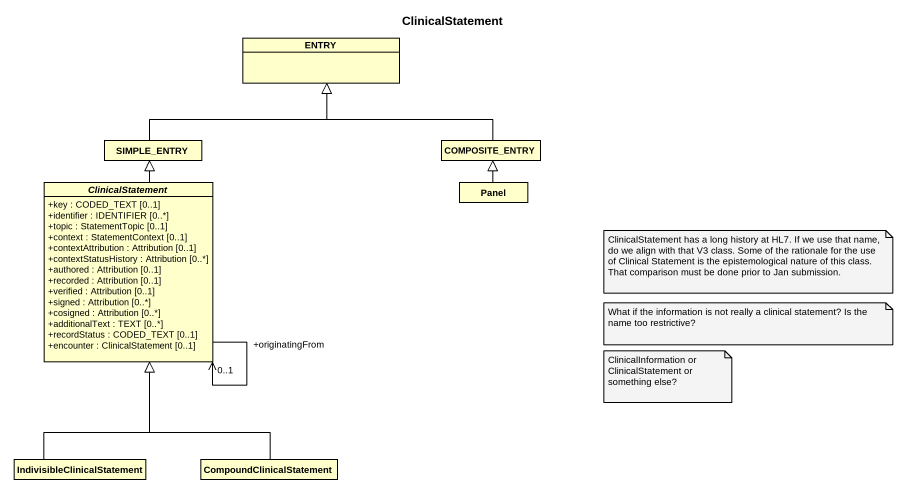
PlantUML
@startuml
title ClinicalStatement
hide circle
hide empty members
skinparam classAttributeIconSize 0
class ENTRY
class SIMPLE_ENTRY
class COMPOSITE_ENTRY
abstract class ClinicalStatement {
  +key : CODED_TEXT [0..1]
  +identifier : IDENTIFIER [0..*]
  +topic : StatementTopic [0..1]
  +context : StatementContext [0..1]
  +contextAttribution : Attribution [0..1]
  +contextStatusHistory : Attribution [0..*]
  +authored : Attribution [0..1]
  +recorded : Attribution [0..1]
  +verified : Attribution [0..1]
  +signed : Attribution [0..*]
  +cosigned : Attribution [0..*]
  +additionalText : TEXT [0..*]
  +recordStatus : CODED_TEXT [0..1]
  +encounter : ClinicalStatement [0..1]
}
class Panel
class IndivisibleClinicalStatement
class CompoundClinicalStatement
SIMPLE_ENTRY -right-|> ENTRY
COMPOSITE_ENTRY -left-|> ENTRY
ClinicalStatement -up-|> SIMPLE_ENTRY
ClinicalStatement "+originatingFrom\n0..1" <-- ClinicalStatement
Panel -up-|> COMPOSITE_ENTRY
IndivisibleClinicalStatement -up-|> ClinicalStatement
CompoundClinicalStatement -up-|> ClinicalStatement
note as N1
  ClinicalStatement has a long history at HL7. If we use that name, do we align with that V3 class. Some of the rationale for the use of Clinical Statement is the epistemological nature of this class.
  That comparison must be done prior to Jan submission.
end note
note as N2
  What if the information is not really a clinical statement? Is the name too restrictive?
end note
note as N3
  ClinicalInformation or ClinicalStatement or something else?
end note
@enduml
